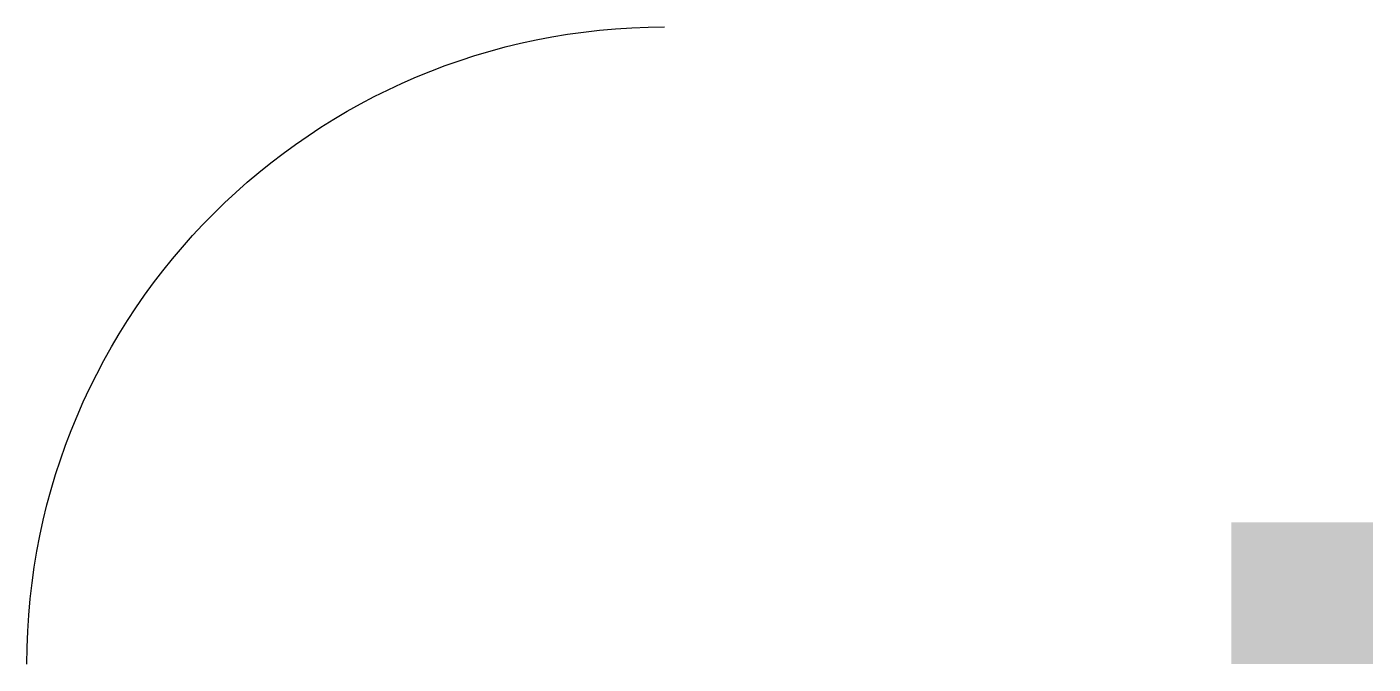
# Model space of a CAD drawing. Header units: millimetres. Extents: x 8100 to 10000, y 0 to 900.
import ezdxf

# ---------------------------------------------------------------- set-up
doc = ezdxf.new("R2010")
doc.units = ezdxf.units.MM

# ---------------------------------------------------------------- blocks, each defined once
blk = doc.blocks.new('CUA')
blk.add_arc((1000, 0), 900, 0, 90)
blk.add_solid([(0, 0), (200, 0), (0, 200), (200, 200)])

msp = doc.modelspace()

# ---------------------------------------------------------------- block references
at = {"xscale": -1}
msp.add_blockref('CUA', (10000, 0), dxfattribs=at)

doc.saveas('drawing.dxf')
